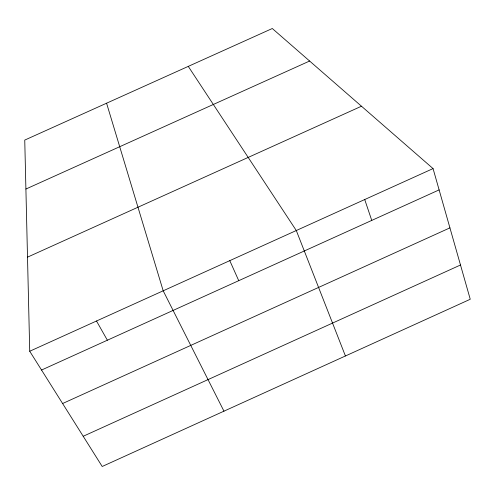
<?xml version="1.0" encoding="UTF-8"?>
<svg xmlns="http://www.w3.org/2000/svg" width="495" height="495" viewBox="0 0 495 495"><rect width="100%" height="100%" fill="white"/><g stroke="black" fill="none" stroke-linecap="round" stroke-linejoin="round"><path stroke-width="0.74" d="M83.203 436.274L460.499 264.998M27.51 257.153L361.486 106.221M29.725 351.246L433.057 168.591L470.25 299.265L102.205 466.488L29.725 351.246L24.75 140.085L272.3 28.512L433.057 168.591M41.543 370.037L439.121 189.888M62.605 403.524L449.93 227.861M25.901 189.041L309.616 61.027M188.273 66.386L296.295 230.528L345.423 355.979M96.5 321.007L107.366 340.214M223.963 411.166L163.189 290.806L106.58 103.208M229.785 260.648L238.745 280.684M364.722 199.535L371.757 220.411"/></g></svg>
